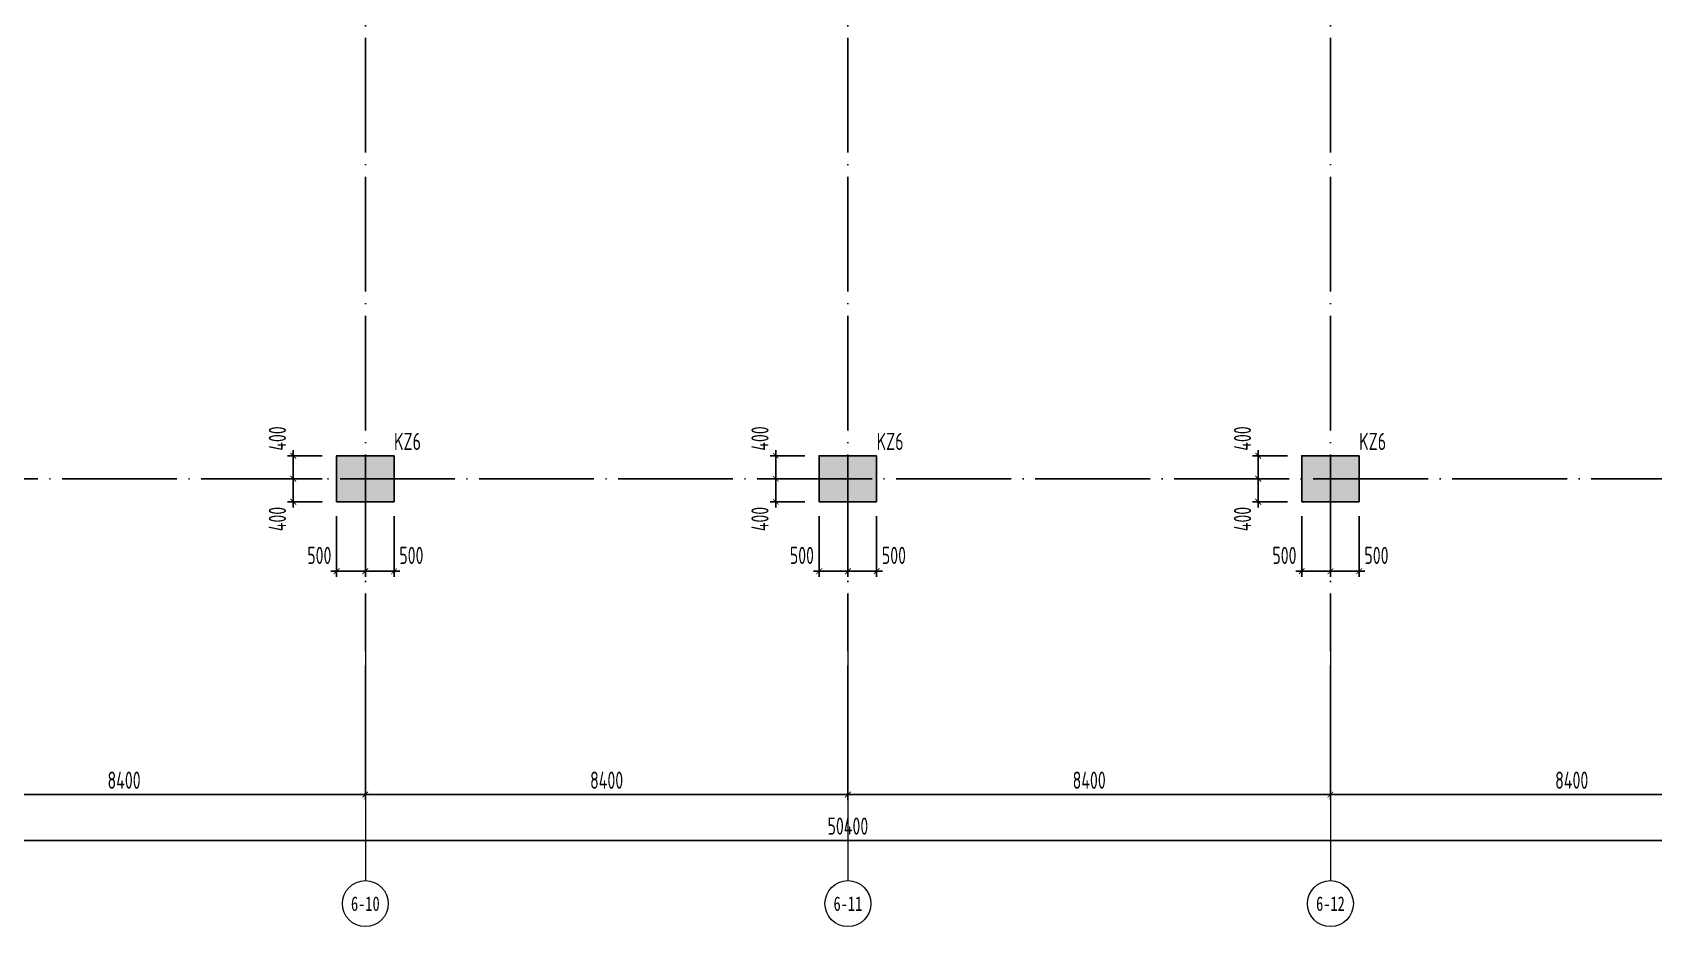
# Model space of a CAD drawing. Header units: millimetres. Extents: x -202076 to 1082610, y -439651 to 179350.
# Drawn here: x 113548 to 141768, y -207881 to -192306 of the extents above; entities that cross this region are included whole.
import ezdxf
from ezdxf.enums import TextEntityAlignment as Align

# ---------------------------------------------------------------- set-up
doc = ezdxf.new("R2010")
doc.units = ezdxf.units.MM
doc.header["$LTSCALE"] = 1000
doc.linetypes.add('DOTE', pattern=[2.42, 2, -0.2, 0.02, -0.2])
for name, color, linetype in [('02-TEXT_轴号', 7, 'Continuous'), ('A_AXIS-轴线', 36, 'DOTE'), ('AXIS_TEXT', 7, 'Continuous'), ('COLU', 5, 'Continuous')]:
    doc.layers.add(name, color=color, linetype=linetype)
for name, color, linetype, lineweight in [('COLU_TEXT', 6, 'Continuous', 0), ('DIM', 3, 'Continuous', 0), ('边缘构件填充', 253, 'Continuous', 18)]:
    doc.layers.add(name, color=color, linetype=linetype, lineweight=lineweight)
doc.styles.add('_TCH_AXIS', font='STXIHEI.TTF', dxfattribs={"width": 0.75})
doc.styles.add('COMPLEX', font='COMPLEX')
doc.styles.add('TSSD_Dimension', font='tssdeng.shx', dxfattribs={"width": 0.7, "bigfont": 'hztxt.shx'})
doc.styles.add('TSSD_Rein', font='tssdeng.shx', dxfattribs={"width": 0.7, "bigfont": 'hztxt.shx'})
doc.dimstyles.new('TSSD_100_100', dxfattribs={"dimtxt": 300, "dimasz": 100, "dimexe": 100, "dimexo": 250, "dimgap": 100, "dimtad": 1, "dimdec": 0, "dimzin": 0, "dimdsep": 46, "dimtxsty": 'TSSD_Dimension', "dimblk": 'ARCHTICK', "dimcen": 0, "dimdle": 100, "dimclrt": 7, "dimadec": 0, "dimazin": 0, "dimtfac": 1, "dimtdec": 0, "dimtix": 1, "dimtmove": 2, "dimatfit": 3, "dimfxl": 1, "dimtolj": 1, "dimtzin": 0, "dimarcsym": 0})

# ---------------------------------------------------------------- blocks, each defined once
blk = doc.blocks.new('_AXISO')
blk.add_circle((0, 0), 0.5)
at = {"layer": 'AXIS_TEXT', "style": 'COMPLEX', "width": 1.041667}
blk.add_attdef('A', text='', height=0.56, dxfattribs=at).set_placement((-0.25, -0.28), (0.25, -0.28), align=Align.FIT)
blk = doc.blocks.new('_ARCHTICK')
at = {"color": 0, "linetype": 'ByBlock', "const_width": 0.15}
blk.add_lwpolyline([(-0.5, -0.5), (0.5, 0.5)], dxfattribs=at)
blk = doc.blocks.new('*D919')
at = {"layer": 'Defpoints', "color": 0, "transparency": 16777216}
for p in [(110943, -203081), (119343, -203081), (119343, -205581)]:
    blk.add_point(p, dxfattribs=at)
at = {"layer": 'DIM', "color": 0, "lineweight": -2, "transparency": 16777216}
for p, q in [((110943, -203331), (110943, -205681)), ((119343, -203331), (119343, -205681)), ((110843, -205581), (119443, -205581))]:
    blk.add_line(p, q, dxfattribs=at)
at = {"layer": 'DIM', "color": 0, "lineweight": -2, "transparency": 16777216, "xscale": 100, "yscale": 100, "zscale": 100, "rotation": 180}
blk.add_blockref('_ARCHTICK', (110943, -205581), dxfattribs=at)
at = {"layer": 'DIM', "color": 0, "lineweight": -2, "transparency": 16777216, "xscale": 100, "yscale": 100, "zscale": 100}
blk.add_blockref('_ARCHTICK', (119343, -205581), dxfattribs=at)
at = {"layer": 'DIM', "color": 7, "transparency": 16777216, "insert": (115143, -205331), "char_height": 300, "attachment_point": 5, "style": 'TSSD_Dimension'}
blk.add_mtext('\\A1;8400', dxfattribs=at)
blk = doc.blocks.new('*D920')
at = {"layer": 'Defpoints', "color": 0, "transparency": 16777216}
for p in [(119343, -203081), (127743, -203081), (127743, -205581)]:
    blk.add_point(p, dxfattribs=at)
at = {"layer": 'DIM', "color": 0, "lineweight": -2, "transparency": 16777216}
for p, q in [((119343, -203331), (119343, -205681)), ((127743, -203331), (127743, -205681)), ((119243, -205581), (127843, -205581))]:
    blk.add_line(p, q, dxfattribs=at)
at = {"layer": 'DIM', "color": 0, "lineweight": -2, "transparency": 16777216, "xscale": 100, "yscale": 100, "zscale": 100, "rotation": 180}
blk.add_blockref('_ARCHTICK', (119343, -205581), dxfattribs=at)
at = {"layer": 'DIM', "color": 0, "lineweight": -2, "transparency": 16777216, "xscale": 100, "yscale": 100, "zscale": 100}
blk.add_blockref('_ARCHTICK', (127743, -205581), dxfattribs=at)
at = {"layer": 'DIM', "color": 7, "transparency": 16777216, "insert": (123543, -205331), "char_height": 300, "attachment_point": 5, "style": 'TSSD_Dimension'}
blk.add_mtext('\\A1;8400', dxfattribs=at)
blk = doc.blocks.new('*D921')
at = {"layer": 'Defpoints', "color": 0, "transparency": 16777216}
for p in [(127743, -203081), (136143, -203081), (136143, -205581)]:
    blk.add_point(p, dxfattribs=at)
at = {"layer": 'DIM', "color": 0, "lineweight": -2, "transparency": 16777216}
for p, q in [((127743, -203331), (127743, -205681)), ((136143, -203331), (136143, -205681)), ((127643, -205581), (136243, -205581))]:
    blk.add_line(p, q, dxfattribs=at)
at = {"layer": 'DIM', "color": 0, "lineweight": -2, "transparency": 16777216, "xscale": 100, "yscale": 100, "zscale": 100, "rotation": 180}
blk.add_blockref('_ARCHTICK', (127743, -205581), dxfattribs=at)
at = {"layer": 'DIM', "color": 0, "lineweight": -2, "transparency": 16777216, "xscale": 100, "yscale": 100, "zscale": 100}
blk.add_blockref('_ARCHTICK', (136143, -205581), dxfattribs=at)
at = {"layer": 'DIM', "color": 7, "transparency": 16777216, "insert": (131943, -205331), "char_height": 300, "attachment_point": 5, "style": 'TSSD_Dimension'}
blk.add_mtext('\\A1;8400', dxfattribs=at)
blk = doc.blocks.new('*D922')
at = {"layer": 'Defpoints', "color": 0, "transparency": 16777216}
for p in [(136143, -203081), (144543, -203081), (144543, -205581)]:
    blk.add_point(p, dxfattribs=at)
at = {"layer": 'DIM', "color": 0, "lineweight": -2, "transparency": 16777216}
for p, q in [((136143, -203331), (136143, -205681)), ((144543, -203331), (144543, -205681)), ((136043, -205581), (144643, -205581))]:
    blk.add_line(p, q, dxfattribs=at)
at = {"layer": 'DIM', "color": 0, "lineweight": -2, "transparency": 16777216, "xscale": 100, "yscale": 100, "zscale": 100, "rotation": 180}
blk.add_blockref('_ARCHTICK', (136143, -205581), dxfattribs=at)
at = {"layer": 'DIM', "color": 0, "lineweight": -2, "transparency": 16777216, "xscale": 100, "yscale": 100, "zscale": 100}
blk.add_blockref('_ARCHTICK', (144543, -205581), dxfattribs=at)
at = {"layer": 'DIM', "color": 7, "transparency": 16777216, "insert": (140343, -205331), "char_height": 300, "attachment_point": 5, "style": 'TSSD_Dimension'}
blk.add_mtext('\\A1;8400', dxfattribs=at)
blk = doc.blocks.new('*D924')
at = {"layer": 'Defpoints', "color": 0, "transparency": 16777216}
for p in [(102543, -203081), (152943, -203081), (102543, -206381)]:
    blk.add_point(p, dxfattribs=at)
at = {"layer": 'DIM', "color": 0, "lineweight": -2, "transparency": 16777216}
for p, q in [((102543, -203331), (102543, -206481)), ((152943, -203331), (152943, -206481)), ((153043, -206381), (102443, -206381))]:
    blk.add_line(p, q, dxfattribs=at)
at = {"layer": 'DIM', "color": 0, "lineweight": -2, "transparency": 16777216, "xscale": 100, "yscale": 100, "zscale": 100, "rotation": 180}
blk.add_blockref('_ARCHTICK', (102543, -206381), dxfattribs=at)
at = {"layer": 'DIM', "color": 0, "lineweight": -2, "transparency": 16777216, "xscale": 100, "yscale": 100, "zscale": 100}
blk.add_blockref('_ARCHTICK', (152943, -206381), dxfattribs=at)
at = {"layer": 'DIM', "color": 7, "transparency": 16777216, "insert": (127743, -206131), "char_height": 300, "attachment_point": 5, "style": 'TSSD_Dimension'}
blk.add_mtext('\\A1;50400', dxfattribs=at)
blk = doc.blocks.new('*D934')
at = {"layer": 'Defpoints', "color": 0, "transparency": 16777216}
for p in [(118843, -200481), (119343, -200481), (119343, -201691)]:
    blk.add_point(p, dxfattribs=at)
at = {"layer": 'DIM', "color": 0, "lineweight": -2, "transparency": 16777216}
for p, q in [((118843, -200731), (118843, -201791)), ((119343, -200731), (119343, -201791)), ((118743, -201691), (119443, -201691))]:
    blk.add_line(p, q, dxfattribs=at)
at = {"layer": 'DIM', "color": 0, "lineweight": -2, "transparency": 16777216, "xscale": 100, "yscale": 100, "zscale": 100, "rotation": 180}
blk.add_blockref('_ARCHTICK', (118843, -201691), dxfattribs=at)
at = {"layer": 'DIM', "color": 0, "lineweight": -2, "transparency": 16777216, "xscale": 100, "yscale": 100, "zscale": 100}
blk.add_blockref('_ARCHTICK', (119343, -201691), dxfattribs=at)
at = {"layer": 'DIM', "color": 7, "transparency": 16777216, "insert": (118542, -201416), "char_height": 300, "attachment_point": 5, "style": 'TSSD_Dimension'}
blk.add_mtext('\\A1;500', dxfattribs=at)
blk = doc.blocks.new('*D935')
at = {"layer": 'Defpoints', "color": 0, "transparency": 16777216}
for p in [(119343, -200481), (119843, -200481), (119843, -201691)]:
    blk.add_point(p, dxfattribs=at)
at = {"layer": 'DIM', "color": 0, "lineweight": -2, "transparency": 16777216}
for p, q in [((119343, -200731), (119343, -201791)), ((119843, -200731), (119843, -201791)), ((119243, -201691), (119943, -201691))]:
    blk.add_line(p, q, dxfattribs=at)
at = {"layer": 'DIM', "color": 0, "lineweight": -2, "transparency": 16777216, "xscale": 100, "yscale": 100, "zscale": 100, "rotation": 180}
blk.add_blockref('_ARCHTICK', (119343, -201691), dxfattribs=at)
at = {"layer": 'DIM', "color": 0, "lineweight": -2, "transparency": 16777216, "xscale": 100, "yscale": 100, "zscale": 100}
blk.add_blockref('_ARCHTICK', (119843, -201691), dxfattribs=at)
at = {"layer": 'DIM', "color": 7, "transparency": 16777216, "insert": (120144, -201416), "char_height": 300, "attachment_point": 5, "style": 'TSSD_Dimension'}
blk.add_mtext('\\A1;500', dxfattribs=at)
blk = doc.blocks.new('*D936')
at = {"layer": 'Defpoints', "color": 0, "transparency": 16777216}
for p in [(127243, -200481), (127743, -200481), (127743, -201691)]:
    blk.add_point(p, dxfattribs=at)
at = {"layer": 'DIM', "color": 0, "lineweight": -2, "transparency": 16777216}
for p, q in [((127243, -200731), (127243, -201791)), ((127743, -200731), (127743, -201791)), ((127143, -201691), (127843, -201691))]:
    blk.add_line(p, q, dxfattribs=at)
at = {"layer": 'DIM', "color": 0, "lineweight": -2, "transparency": 16777216, "xscale": 100, "yscale": 100, "zscale": 100, "rotation": 180}
blk.add_blockref('_ARCHTICK', (127243, -201691), dxfattribs=at)
at = {"layer": 'DIM', "color": 0, "lineweight": -2, "transparency": 16777216, "xscale": 100, "yscale": 100, "zscale": 100}
blk.add_blockref('_ARCHTICK', (127743, -201691), dxfattribs=at)
at = {"layer": 'DIM', "color": 7, "transparency": 16777216, "insert": (126942, -201416), "char_height": 300, "attachment_point": 5, "style": 'TSSD_Dimension'}
blk.add_mtext('\\A1;500', dxfattribs=at)
blk = doc.blocks.new('*D937')
at = {"layer": 'Defpoints', "color": 0, "transparency": 16777216}
for p in [(127743, -200481), (128243, -200481), (128243, -201691)]:
    blk.add_point(p, dxfattribs=at)
at = {"layer": 'DIM', "color": 0, "lineweight": -2, "transparency": 16777216}
for p, q in [((127743, -200731), (127743, -201791)), ((128243, -200731), (128243, -201791)), ((127643, -201691), (128343, -201691))]:
    blk.add_line(p, q, dxfattribs=at)
at = {"layer": 'DIM', "color": 0, "lineweight": -2, "transparency": 16777216, "xscale": 100, "yscale": 100, "zscale": 100, "rotation": 180}
blk.add_blockref('_ARCHTICK', (127743, -201691), dxfattribs=at)
at = {"layer": 'DIM', "color": 0, "lineweight": -2, "transparency": 16777216, "xscale": 100, "yscale": 100, "zscale": 100}
blk.add_blockref('_ARCHTICK', (128243, -201691), dxfattribs=at)
at = {"layer": 'DIM', "color": 7, "transparency": 16777216, "insert": (128544, -201416), "char_height": 300, "attachment_point": 5, "style": 'TSSD_Dimension'}
blk.add_mtext('\\A1;500', dxfattribs=at)
blk = doc.blocks.new('*D938')
at = {"layer": 'Defpoints', "color": 0, "transparency": 16777216}
for p in [(135643, -200481), (136143, -200481), (136143, -201691)]:
    blk.add_point(p, dxfattribs=at)
at = {"layer": 'DIM', "color": 0, "lineweight": -2, "transparency": 16777216}
for p, q in [((135643, -200731), (135643, -201791)), ((136143, -200731), (136143, -201791)), ((135543, -201691), (136243, -201691))]:
    blk.add_line(p, q, dxfattribs=at)
at = {"layer": 'DIM', "color": 0, "lineweight": -2, "transparency": 16777216, "xscale": 100, "yscale": 100, "zscale": 100, "rotation": 180}
blk.add_blockref('_ARCHTICK', (135643, -201691), dxfattribs=at)
at = {"layer": 'DIM', "color": 0, "lineweight": -2, "transparency": 16777216, "xscale": 100, "yscale": 100, "zscale": 100}
blk.add_blockref('_ARCHTICK', (136143, -201691), dxfattribs=at)
at = {"layer": 'DIM', "color": 7, "transparency": 16777216, "insert": (135342, -201416), "char_height": 300, "attachment_point": 5, "style": 'TSSD_Dimension'}
blk.add_mtext('\\A1;500', dxfattribs=at)
blk = doc.blocks.new('*D939')
at = {"layer": 'Defpoints', "color": 0, "transparency": 16777216}
for p in [(136143, -200481), (136643, -200481), (136643, -201691)]:
    blk.add_point(p, dxfattribs=at)
at = {"layer": 'DIM', "color": 0, "lineweight": -2, "transparency": 16777216}
for p, q in [((136143, -200731), (136143, -201791)), ((136643, -200731), (136643, -201791)), ((136043, -201691), (136743, -201691))]:
    blk.add_line(p, q, dxfattribs=at)
at = {"layer": 'DIM', "color": 0, "lineweight": -2, "transparency": 16777216, "xscale": 100, "yscale": 100, "zscale": 100, "rotation": 180}
blk.add_blockref('_ARCHTICK', (136143, -201691), dxfattribs=at)
at = {"layer": 'DIM', "color": 0, "lineweight": -2, "transparency": 16777216, "xscale": 100, "yscale": 100, "zscale": 100}
blk.add_blockref('_ARCHTICK', (136643, -201691), dxfattribs=at)
at = {"layer": 'DIM', "color": 7, "transparency": 16777216, "insert": (136944, -201416), "char_height": 300, "attachment_point": 5, "style": 'TSSD_Dimension'}
blk.add_mtext('\\A1;500', dxfattribs=at)
blk = doc.blocks.new('*D948')
at = {"layer": 'Defpoints', "color": 0, "transparency": 16777216}
for p in [(118087, -200081), (118843, -200081), (118843, -200481)]:
    blk.add_point(p, dxfattribs=at)
at = {"layer": 'DIM', "color": 0, "lineweight": -2, "transparency": 16777216}
for p, q in [((118087, -200581), (118087, -199981)), ((118593, -200081), (117987, -200081)), ((118593, -200481), (117987, -200481))]:
    blk.add_line(p, q, dxfattribs=at)
at = {"layer": 'DIM', "color": 0, "lineweight": -2, "transparency": 16777216, "xscale": 100, "yscale": 100, "zscale": 100}
for p, rotation in [((118087, -200081), 90), ((118087, -200481), 270)]:
    blk.add_blockref('_ARCHTICK', p, dxfattribs=dict(at, rotation=rotation))
at = {"layer": 'DIM', "color": 7, "transparency": 16777216, "insert": (117812, -200782), "char_height": 300, "attachment_point": 5, "rotation": 90, "style": 'TSSD_Dimension'}
blk.add_mtext('\\A1;400', dxfattribs=at)
blk = doc.blocks.new('*D949')
at = {"layer": 'Defpoints', "color": 0, "transparency": 16777216}
for p in [(118087, -199681), (118843, -199681), (118843, -200081)]:
    blk.add_point(p, dxfattribs=at)
at = {"layer": 'DIM', "color": 0, "lineweight": -2, "transparency": 16777216}
for p, q in [((118593, -199681), (117987, -199681)), ((118087, -200181), (118087, -199581)), ((118593, -200081), (117987, -200081))]:
    blk.add_line(p, q, dxfattribs=at)
at = {"layer": 'DIM', "color": 0, "lineweight": -2, "transparency": 16777216, "xscale": 100, "yscale": 100, "zscale": 100}
for p, rotation in [((118087, -199681), 90), ((118087, -200081), 270)]:
    blk.add_blockref('_ARCHTICK', p, dxfattribs=dict(at, rotation=rotation))
at = {"layer": 'DIM', "color": 7, "transparency": 16777216, "insert": (117812, -199380), "char_height": 300, "attachment_point": 5, "rotation": 90, "style": 'TSSD_Dimension'}
blk.add_mtext('\\A1;400', dxfattribs=at)
blk = doc.blocks.new('*D950')
at = {"layer": 'Defpoints', "color": 0, "transparency": 16777216}
for p in [(126487, -200081), (127243, -200081), (127243, -200481)]:
    blk.add_point(p, dxfattribs=at)
at = {"layer": 'DIM', "color": 0, "lineweight": -2, "transparency": 16777216}
for p, q in [((126487, -200581), (126487, -199981)), ((126993, -200081), (126387, -200081)), ((126993, -200481), (126387, -200481))]:
    blk.add_line(p, q, dxfattribs=at)
at = {"layer": 'DIM', "color": 0, "lineweight": -2, "transparency": 16777216, "xscale": 100, "yscale": 100, "zscale": 100}
for p, rotation in [((126487, -200081), 90), ((126487, -200481), 270)]:
    blk.add_blockref('_ARCHTICK', p, dxfattribs=dict(at, rotation=rotation))
at = {"layer": 'DIM', "color": 7, "transparency": 16777216, "insert": (126212, -200782), "char_height": 300, "attachment_point": 5, "rotation": 90, "style": 'TSSD_Dimension'}
blk.add_mtext('\\A1;400', dxfattribs=at)
blk = doc.blocks.new('*D951')
at = {"layer": 'Defpoints', "color": 0, "transparency": 16777216}
for p in [(126487, -199681), (127243, -199681), (127243, -200081)]:
    blk.add_point(p, dxfattribs=at)
at = {"layer": 'DIM', "color": 0, "lineweight": -2, "transparency": 16777216}
for p, q in [((126993, -199681), (126387, -199681)), ((126487, -200181), (126487, -199581)), ((126993, -200081), (126387, -200081))]:
    blk.add_line(p, q, dxfattribs=at)
at = {"layer": 'DIM', "color": 0, "lineweight": -2, "transparency": 16777216, "xscale": 100, "yscale": 100, "zscale": 100}
for p, rotation in [((126487, -199681), 90), ((126487, -200081), 270)]:
    blk.add_blockref('_ARCHTICK', p, dxfattribs=dict(at, rotation=rotation))
at = {"layer": 'DIM', "color": 7, "transparency": 16777216, "insert": (126212, -199380), "char_height": 300, "attachment_point": 5, "rotation": 90, "style": 'TSSD_Dimension'}
blk.add_mtext('\\A1;400', dxfattribs=at)
blk = doc.blocks.new('*D952')
at = {"layer": 'Defpoints', "color": 0, "transparency": 16777216}
for p in [(134887, -200081), (135643, -200081), (135643, -200481)]:
    blk.add_point(p, dxfattribs=at)
at = {"layer": 'DIM', "color": 0, "lineweight": -2, "transparency": 16777216}
for p, q in [((134887, -200581), (134887, -199981)), ((135393, -200081), (134787, -200081)), ((135393, -200481), (134787, -200481))]:
    blk.add_line(p, q, dxfattribs=at)
at = {"layer": 'DIM', "color": 0, "lineweight": -2, "transparency": 16777216, "xscale": 100, "yscale": 100, "zscale": 100}
for p, rotation in [((134887, -200081), 90), ((134887, -200481), 270)]:
    blk.add_blockref('_ARCHTICK', p, dxfattribs=dict(at, rotation=rotation))
at = {"layer": 'DIM', "color": 7, "transparency": 16777216, "insert": (134612, -200782), "char_height": 300, "attachment_point": 5, "rotation": 90, "style": 'TSSD_Dimension'}
blk.add_mtext('\\A1;400', dxfattribs=at)
blk = doc.blocks.new('*D953')
at = {"layer": 'Defpoints', "color": 0, "transparency": 16777216}
for p in [(134887, -199681), (135643, -199681), (135643, -200081)]:
    blk.add_point(p, dxfattribs=at)
at = {"layer": 'DIM', "color": 0, "lineweight": -2, "transparency": 16777216}
for p, q in [((135393, -199681), (134787, -199681)), ((134887, -200181), (134887, -199581)), ((135393, -200081), (134787, -200081))]:
    blk.add_line(p, q, dxfattribs=at)
at = {"layer": 'DIM', "color": 0, "lineweight": -2, "transparency": 16777216, "xscale": 100, "yscale": 100, "zscale": 100}
for p, rotation in [((134887, -199681), 90), ((134887, -200081), 270)]:
    blk.add_blockref('_ARCHTICK', p, dxfattribs=dict(at, rotation=rotation))
at = {"layer": 'DIM', "color": 7, "transparency": 16777216, "insert": (134612, -199380), "char_height": 300, "attachment_point": 5, "rotation": 90, "style": 'TSSD_Dimension'}
blk.add_mtext('\\A1;400', dxfattribs=at)

msp = doc.modelspace()

# ---------------------------------------------------------------- hatches: boundary and pattern name
at = {"layer": '边缘构件填充'}
h = msp.add_hatch(color=256, dxfattribs=at)
h.dxf.hatch_style = 1
h.paths.add_polyline_path([(119842.7, -199681), (118842.7, -199681), (118842.7, -200481), (119842.7, -200481)])
h = msp.add_hatch(color=256, dxfattribs=at)
h.dxf.hatch_style = 1
h.paths.add_polyline_path([(128242.7, -199681), (127242.7, -199681), (127242.7, -200481), (128242.7, -200481)])
h = msp.add_hatch(color=256, dxfattribs=at)
h.dxf.hatch_style = 1
h.paths.add_polyline_path([(136642.7, -199681), (135642.7, -199681), (135642.7, -200481), (136642.7, -200481)])

# ---------------------------------------------------------------- linework, layer by layer
at = {"layer": 'A_AXIS-轴线'}
for p, q in [((119342.7, -177881), (119342.7, -203081)), ((127742.7, -177881), (127742.7, -203081)), ((136142.7, -177881), (136142.7, -203081))]:
    msp.add_line(p, q, dxfattribs=at)
msp.add_lwpolyline([(99542.7, -200081), (155943, -200081)], dxfattribs=at)
at = {"layer": 'COLU'}
for points in [[(119842.7, -199681), (118842.7, -199681), (118842.7, -200481), (119842.7, -200481)], [(128242.7, -199681), (127242.7, -199681), (127242.7, -200481), (128242.7, -200481)], [(136642.7, -199681), (135642.7, -199681), (135642.7, -200481), (136642.7, -200481)]]:
    msp.add_lwpolyline(points, close=True, dxfattribs=at)
at = {"layer": 'DIM'}
for p, q in [((119342.7, -203081), (119342.7, -207081)), ((127742.7, -203081), (127742.7, -207081)), ((136142.7, -203081), (136142.7, -207081))]:
    msp.add_line(p, q, dxfattribs=at)

# ---------------------------------------------------------------- block references
ref = msp.add_blockref('_AXISO', (119342.7, -207481), dxfattribs=dict(at, xscale=800, yscale=800, zscale=800))
ref.add_attrib('A', '6-10', dxfattribs={"layer": '02-TEXT_轴号', "height": 252.11, "style": '_TCH_AXIS', "width": 0.743037}).set_placement((119092.6, -207607.1), (119592.7, -207607.1), align=Align.FIT)
ref = msp.add_blockref('_AXISO', (127742.7, -207481), dxfattribs=dict(at, xscale=800, yscale=800, zscale=800))
ref.add_attrib('A', '6-11', dxfattribs={"layer": '02-TEXT_轴号', "height": 252.11, "style": '_TCH_AXIS', "width": 0.743037}).set_placement((127492.6, -207607.1), (127992.7, -207607.1), align=Align.FIT)
ref = msp.add_blockref('_AXISO', (136142.7, -207481), dxfattribs=dict(at, xscale=800, yscale=800, zscale=800))
ref.add_attrib('A', '6-12', dxfattribs={"layer": '02-TEXT_轴号', "height": 252.11, "style": '_TCH_AXIS', "width": 0.743037}).set_placement((135892.6, -207607.1), (136392.7, -207607.1), align=Align.FIT)

# ---------------------------------------------------------------- texts
at = {"layer": 'COLU_TEXT', "linetype": 'Continuous', "style": 'TSSD_Rein', "width": 0.7}
for p in [(119842.7, -199581), (128242.7, -199581), (136642.7, -199581)]:
    msp.add_text('KZ6', height=300, dxfattribs=at).set_placement(p)

# ---------------------------------------------------------------- dimensions: what is measured, and where the dimension line sits
at = {"layer": 'DIM'}
for base, p1, p2, picture, middle in [((118087.4, -199681), (118842.7, -200081), (118842.7, -199681), '*D949', (117812.4, -199379.9)), ((126487.4, -199681), (127242.7, -200081), (127242.7, -199681), '*D951', (126212.4, -199379.9)), ((134887.4, -199681), (135642.7, -200081), (135642.7, -199681), '*D953', (134612.4, -199379.9)), ((118087.4, -200081), (118842.7, -200481), (118842.7, -200081), '*D948', (117812.4, -200782.1)), ((126487.4, -200081), (127242.7, -200481), (127242.7, -200081), '*D950', (126212.4, -200782.1)), ((134887.4, -200081), (135642.7, -200481), (135642.7, -200081), '*D952', (134612.4, -200782.1))]:
    dim = msp.add_linear_dim(base=base, p1=p1, p2=p2, angle=90, dimstyle='TSSD_100_100', dxfattribs=at)
    dim.commit()
    dim.dimension.update_dxf_attribs({"geometry": picture, "text_midpoint": middle, "dimtype": 160})
for base, p1, p2, picture, middle in [((119342.7, -201691.3), (118842.7, -200481), (119342.7, -200481), '*D934', (118541.6, -201416.3)), ((119842.7, -201691.3), (119342.7, -200481), (119842.7, -200481), '*D935', (120143.7, -201416.3)), ((127742.7, -201691.3), (127242.7, -200481), (127742.7, -200481), '*D936', (126941.6, -201416.3)), ((128242.7, -201691.3), (127742.7, -200481), (128242.7, -200481), '*D937', (128543.7, -201416.3)), ((136142.7, -201691.3), (135642.7, -200481), (136142.7, -200481), '*D938', (135341.6, -201416.3)), ((136642.7, -201691.3), (136142.7, -200481), (136642.7, -200481), '*D939', (136943.7, -201416.3))]:
    dim = msp.add_linear_dim(base=base, p1=p1, p2=p2, dimstyle='TSSD_100_100', dxfattribs=at)
    dim.commit()
    dim.dimension.update_dxf_attribs({"geometry": picture, "text_midpoint": middle, "dimtype": 160})
for base, p1, p2, picture, middle in [((102542.7, -206381), (152942.7, -203081), (102542.7, -203081), '*D924', (127742.7, -206131)), ((119342.7, -205581), (110942.7, -203081), (119342.7, -203081), '*D919', (115142.7, -205331)), ((127742.7, -205581), (119342.7, -203081), (127742.7, -203081), '*D920', (123542.7, -205331)), ((136142.7, -205581), (127742.7, -203081), (136142.7, -203081), '*D921', (131942.7, -205331)), ((144542.7, -205581), (136142.7, -203081), (144542.7, -203081), '*D922', (140342.7, -205331))]:
    dim = msp.add_linear_dim(base=base, p1=p1, p2=p2, dimstyle='TSSD_100_100', dxfattribs=at)
    dim.commit()
    dim.dimension.update_dxf_attribs({"geometry": picture, "text_midpoint": middle})

doc.saveas('drawing.dxf')
